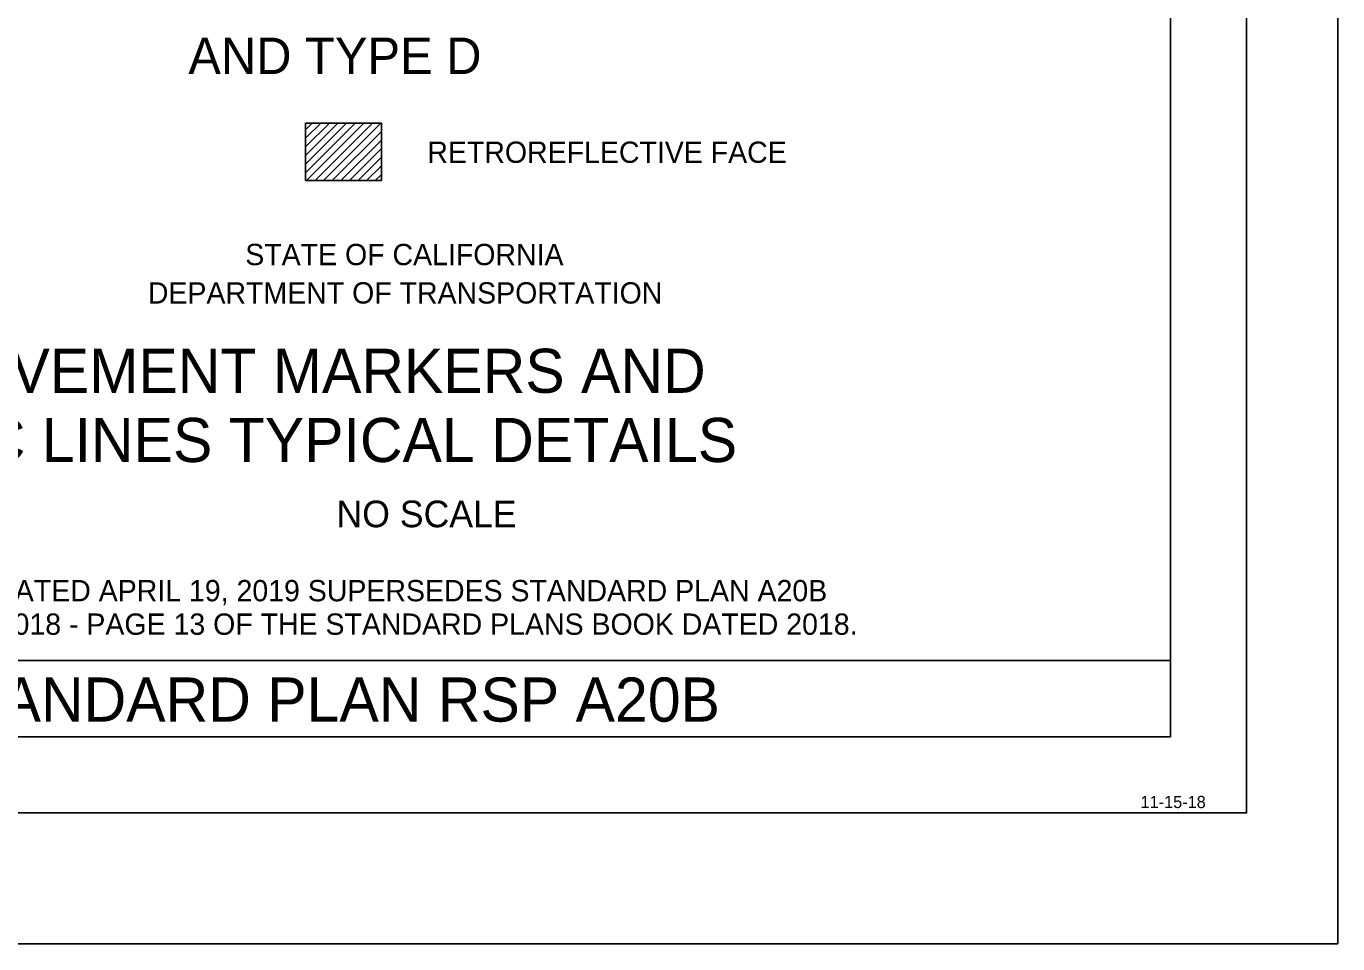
# Model space of a CAD drawing. Extents: x -893 to 867, y -474 to 712.
# Drawn here: x 435.7 to 866.5, y -474 to -172.6 of the extents above; entities that cross this region are included whole.
import ezdxf

# ---------------------------------------------------------------- set-up
doc = ezdxf.new("R2010")
doc.units = 0
for name, color, linetype in [('222 Structural Steel', 7, 'Continuous'), ('57 Undefined', 7, 'Continuous'), ('60 Nongeo Data', 7, 'Continuous')]:
    doc.layers.add(name, color=color, linetype=linetype)

msp = doc.modelspace()

# ---------------------------------------------------------------- linework, layer by layer
at = {"layer": '222 Structural Steel'}
for p, q in [((811.55, -406.04), (811.55, 643.96)), ((296.72, -381), (811.52, -381)), ((-813.45, -406.04), (811.55, -406.04))]:
    msp.add_line(p, q, dxfattribs=at)
for points in [[(-893.46, -474.05), (866.55, -474.05), (866.55, 711.96), (-893.46, 711.96)], [(-863.43, 668.96), (836.57, 668.96), (836.57, -431.04), (-863.43, -431.04)], [(-863.43, 668.96), (836.57, 668.96), (836.57, -431.04), (-863.43, -431.04)]]:
    msp.add_lwpolyline(points, close=True, dxfattribs=at)
at = {"layer": '60 Nongeo Data'}
msp.add_lwpolyline([(527.46, -204.44), (527.43, -223.3), (552.35, -223.33), (552.37, -204.47)], close=True, dxfattribs=at)
for points in [[(527.44, -215.12), (538.11, -204.45)], [(527.44, -220.78), (543.76, -204.46)], [(527.44, -217.95), (540.93, -204.46)], [(527.45, -212.29), (535.28, -204.45)], [(527.45, -209.45), (532.46, -204.45)], [(527.46, -206.62), (529.64, -204.44)], [(527.75, -223.3), (546.58, -204.46)], [(530.57, -223.3), (549.41, -204.47)], [(533.4, -223.31), (552.23, -204.47)], [(536.22, -223.31), (552.37, -207.17)], [(539.05, -223.31), (552.36, -210)], [(541.87, -223.32), (552.36, -212.83)], [(544.7, -223.32), (552.36, -215.66)], [(547.52, -223.32), (552.35, -218.49)], [(550.35, -223.33), (552.35, -221.33)]]:
    msp.add_lwpolyline(points, dxfattribs=at)

# ---------------------------------------------------------------- texts
at = {"layer": '222 Structural Steel'}
for s, height, p in [('NO SCALE', 8.75, (537.62, -337.21)), ('RSP A20B DATED APRIL 19, 2019 SUPERSEDES STANDARD PLAN A20B', 7, (377.83, -361.54)), ('DATED MAY 31, 2018 - PAGE 13 OF THE STANDARD PLANS BOOK DATED 2018.', 7, (353.49, -372.54)), ('REVISED STANDARD PLAN RSP A20B', 14.5, (312.32, -401.07)), ('11-15-18', 4, (801.76, -429.46))]:
    msp.add_text(s, height=height, dxfattribs=at).set_placement(p)
at = {"layer": '57 Undefined'}
for s, height, p in [('AND TYPE D', 12, (488.95, -188.35)), ('RETROREFLECTIVE FACE', 7, (567.46, -217.51))]:
    msp.add_text(s, height=height, dxfattribs=at).set_placement(p)
at = {"layer": '60 Nongeo Data'}
for s, height, p in [('STATE OF CALIFORNIA', 7, (507.65, -251.12)), ('DEPARTMENT OF TRANSPORTATION', 7, (475.65, -263.73)), ('PAVEMENT MARKERS AND', 14.5, (404.64, -293.06)), ('TRAFFIC LINES TYPICAL DETAILS', 14.5, (353.55, -315.79))]:
    msp.add_text(s, height=height, dxfattribs=at).set_placement(p)

doc.saveas('drawing.dxf')
